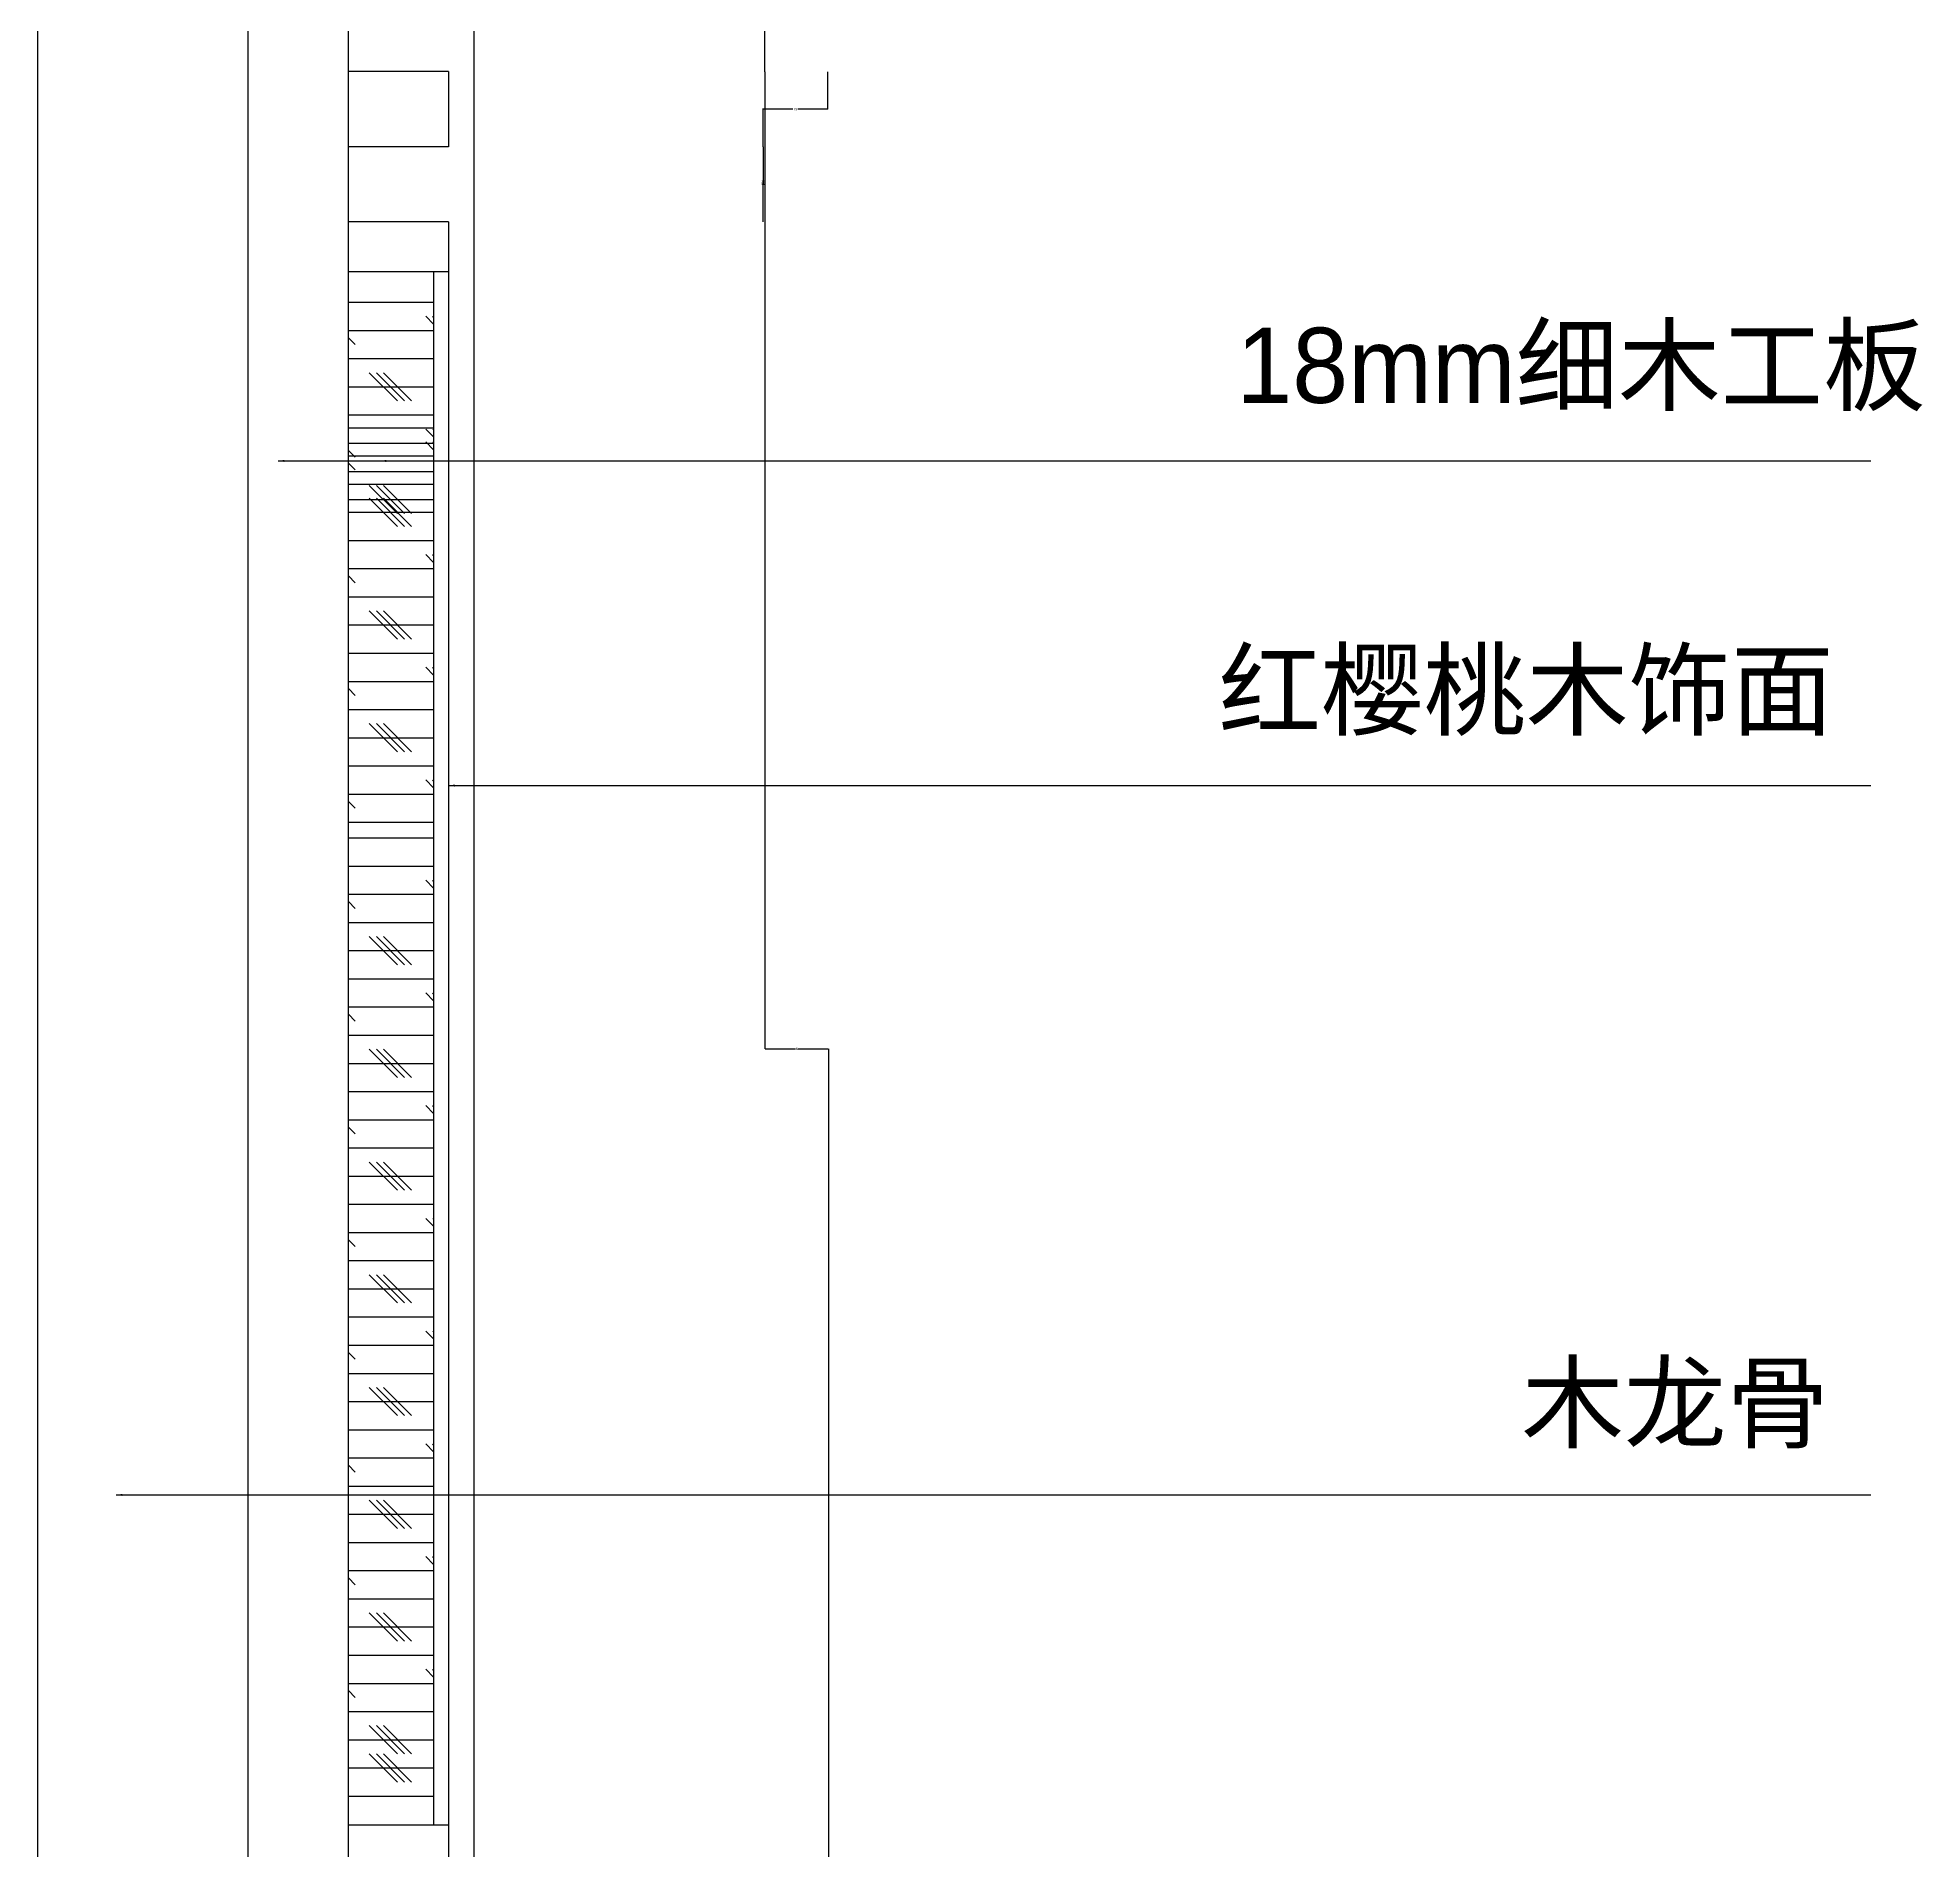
# Model space of a CAD drawing. Header units: metres. Extents: x 301917 to 303412, y 2705 to 5321.
# Drawn here: x 302518 to 303270, y 3883 to 4606 of the extents above; entities that cross this region are included whole.
import ezdxf

# ---------------------------------------------------------------- set-up
doc = ezdxf.new("R2010")
doc.units = ezdxf.units.M
for name, color, linetype in [('1', 5, 'Continuous'), ('10', 8, 'Continuous'), ('12', 1, 'Continuous'), ('7', 7, 'Continuous'), ('LAYER4', 1, 'Continuous')]:
    doc.layers.add(name, color=color, linetype=linetype)
doc.dimstyles.get("Standard").update_dxf_attribs({"dimtxt": 2.5, "dimasz": 2.5, "dimexe": 1.25, "dimexo": 0.625, "dimtad": 1, "dimcen": 2.5, "dimazin": 3, "dimtfac": 1, "dimtmove": 0, "dimatfit": 3})

# ---------------------------------------------------------------- blocks, each defined once
blk = doc.blocks.new('_CLOSEDFILLED')
at = {"color": 0, "linetype": 'BYBLOCK'}
blk.add_solid([(-1, 0.2), (0, 0), (-1, -0.2)], dxfattribs=at)
blk = doc.blocks.new('*D11')
for p, q in [((302807.8, 4592.74), (302807.8, 4202.7)), ((302808.05, 4202.7), (302820.12, 4202.7)), ((302821.12, 4202.7), (302833.19, 4202.7)), ((302833.44, 3812.65), (302833.44, 4202.7))]:
    blk.add_line(p, q)
at = {"layer": 'Defpoints'}
for p in [(302807.8, 4592.74), (302807.8, 4202.7), (302833.44, 3812.65)]:
    blk.add_point(p, dxfattribs=at)
at = {"layer": '7', "xscale": 0.25, "yscale": 0.25, "rotation": 180}
blk.add_blockref('_CLOSEDFILLED', (302807.8, 4202.7), dxfattribs=at)
at = {"layer": '7', "xscale": 0.25, "yscale": 0.25}
blk.add_blockref('_CLOSEDFILLED', (302833.44, 4202.7), dxfattribs=at)
at = {"layer": '7', "insert": (302820.62, 4202.7), "char_height": 1, "attachment_point": 5}
blk.add_mtext('N', dxfattribs=at)
blk = doc.blocks.new('*D15')
for p, q in [((302807.18, 4562.84), (302807.18, 4547.84)), ((302806.93, 4547.84), (302806.68, 4547.84)), ((302807.18, 4532.84), (302807.18, 4547.84)), ((302807.18, 4547.84), (302807.18, 4547.84)), ((302807.43, 4547.84), (302807.68, 4547.84))]:
    blk.add_line(p, q)
at = {"layer": 'Defpoints'}
for p in [(302807.18, 4562.84), (302807.18, 4547.84), (302807.18, 4532.84)]:
    blk.add_point(p, dxfattribs=at)
at = {"layer": '7', "xscale": 0.25, "yscale": 0.25}
blk.add_blockref('_CLOSEDFILLED', (302807.18, 4547.84), dxfattribs=at)
at = {"layer": '7', "xscale": 0.25, "yscale": 0.25, "rotation": 180}
blk.add_blockref('_CLOSEDFILLED', (302807.18, 4547.84), dxfattribs=at)
at = {"layer": '7', "insert": (302807.18, 4548.965), "char_height": 1, "attachment_point": 5}
blk.add_mtext('15', dxfattribs=at)
blk = doc.blocks.new('*D16')
for p, q in [((302832.8, 4592.74), (302832.8, 4577.79)), ((302818.99, 4577.79), (302806.93, 4577.79)), ((302807.18, 4562.84), (302807.18, 4577.79)), ((302833.05, 4577.79), (302820.99, 4577.79))]:
    blk.add_line(p, q)
at = {"layer": 'Defpoints'}
for p in [(302832.8, 4592.74), (302832.8, 4577.79), (302807.18, 4562.84)]:
    blk.add_point(p, dxfattribs=at)
at = {"layer": '7', "xscale": 0.25, "yscale": 0.25}
blk.add_blockref('_CLOSEDFILLED', (302807.18, 4577.79), dxfattribs=at)
at = {"layer": '7', "xscale": 0.25, "yscale": 0.25, "rotation": 180}
blk.add_blockref('_CLOSEDFILLED', (302832.8, 4577.79), dxfattribs=at)
at = {"layer": '7', "insert": (302819.99, 4577.79), "char_height": 1, "attachment_point": 5}
blk.add_mtext('15', dxfattribs=at)
blk = doc.blocks.new('*D20')
for p, q in [((302807.8, 4622.74), (302807.8, 4614.03)), ((302807.55, 4614.03), (302807.3, 4614.03)), ((302807.8, 4592.74), (302807.8, 4614.03)), ((302807.8, 4614.03), (302807.8, 4614.03)), ((302808.05, 4614.03), (302808.3, 4614.03))]:
    blk.add_line(p, q)
at = {"layer": 'Defpoints'}
for p in [(302807.8, 4622.74), (302807.8, 4614.03), (302807.8, 4592.74)]:
    blk.add_point(p, dxfattribs=at)
at = {"layer": '7', "xscale": 0.25, "yscale": 0.25}
blk.add_blockref('_CLOSEDFILLED', (302807.8, 4614.03), dxfattribs=at)
at = {"layer": '7', "xscale": 0.25, "yscale": 0.25, "rotation": 180}
blk.add_blockref('_CLOSEDFILLED', (302807.8, 4614.03), dxfattribs=at)
at = {"layer": '7', "insert": (302807.8, 4615.155), "char_height": 1, "attachment_point": 5}
blk.add_mtext('15', dxfattribs=at)

msp = doc.modelspace()

# ---------------------------------------------------------------- linework, layer by layer
at = {"layer": '1'}
msp.add_line((302691.65, 4902.76), (302691.65, 3502.76), dxfattribs=at)
at = {"layer": '10'}
for p, q in [((302641.65, 4500.74), (302675.65, 4500.74)), ((302675.65, 4491.96), (302672.49, 4495.12)), ((302675.65, 4494.77), (302675.3, 4495.12)), ((302641.65, 4489.49), (302675.65, 4489.49)), ((302644.37, 4483.87), (302641.65, 4486.58)), ((302641.65, 4478.24), (302675.65, 4478.24)), ((302661.24, 4461.37), (302649.99, 4472.62)), ((302664.05, 4461.37), (302652.8, 4472.62)), ((302666.87, 4461.37), (302655.62, 4472.62)), ((302641.65, 4466.99), (302675.65, 4466.99)), ((302641.65, 4455.74), (302675.65, 4455.74)), ((302641.65, 4450.66), (302675.65, 4450.66)), ((302675.65, 4446.96), (302672.49, 4450.12)), ((302675.65, 4449.77), (302675.3, 4450.12)), ((302641.65, 4444.49), (302675.65, 4444.49)), ((302644.37, 4438.87), (302641.65, 4441.58)), ((302641.65, 4439.41), (302675.65, 4439.41)), ((302675.65, 4441.88), (302672.49, 4445.03)), ((302675.65, 4444.69), (302675.3, 4445.03)), ((302644.37, 4433.78), (302641.65, 4436.5)), ((302641.65, 4433.24), (302675.65, 4433.24)), ((302641.65, 4428.16), (302675.65, 4428.16)), ((302661.24, 4416.37), (302649.99, 4427.62)), ((302664.05, 4416.37), (302652.8, 4427.62)), ((302666.87, 4416.37), (302655.62, 4427.62)), ((302641.65, 4421.99), (302675.65, 4421.99)), ((302641.65, 4416.91), (302675.65, 4416.91)), ((302661.24, 4411.28), (302649.99, 4422.53)), ((302664.05, 4411.28), (302652.8, 4422.53)), ((302666.87, 4411.28), (302655.62, 4422.53)), ((302641.65, 4405.66), (302675.65, 4405.66)), ((302641.65, 4394.41), (302675.65, 4394.41)), ((302675.65, 4396.88), (302672.49, 4400.03)), ((302675.65, 4399.69), (302675.3, 4400.03)), ((302644.37, 4388.78), (302641.65, 4391.5)), ((302641.65, 4383.16), (302675.65, 4383.16)), ((302641.65, 4371.91), (302675.65, 4371.91)), ((302661.24, 4366.28), (302649.99, 4377.53)), ((302664.05, 4366.28), (302652.8, 4377.53)), ((302666.87, 4366.28), (302655.62, 4377.53)), ((302641.65, 4360.66), (302675.65, 4360.66)), ((302641.65, 4349.41), (302675.65, 4349.41)), ((302675.65, 4351.88), (302672.49, 4355.03)), ((302675.65, 4354.69), (302675.3, 4355.03)), ((302644.37, 4343.78), (302641.65, 4346.5)), ((302641.65, 4338.16), (302675.65, 4338.16)), ((302641.65, 4326.91), (302675.65, 4326.91)), ((302661.24, 4321.28), (302649.99, 4332.53)), ((302664.05, 4321.28), (302652.8, 4332.53)), ((302666.87, 4321.28), (302655.62, 4332.53)), ((302641.65, 4315.66), (302675.65, 4315.66)), ((302641.65, 4304.41), (302675.65, 4304.41)), ((302675.65, 4306.88), (302672.49, 4310.03)), ((302675.65, 4309.69), (302675.3, 4310.03)), ((302644.37, 4298.78), (302641.65, 4301.5)), ((302641.65, 4293.16), (302675.65, 4293.16)), ((302641.65, 4286.91), (302675.65, 4286.91)), ((302641.65, 4275.66), (302675.65, 4275.66)), ((302675.65, 4266.88), (302672.49, 4270.03)), ((302675.65, 4269.69), (302675.3, 4270.03)), ((302641.65, 4264.41), (302675.65, 4264.41)), ((302644.37, 4258.78), (302641.65, 4261.5)), ((302641.65, 4253.16), (302675.65, 4253.16)), ((302661.24, 4236.28), (302649.99, 4247.53)), ((302664.05, 4236.28), (302652.8, 4247.53)), ((302666.87, 4236.28), (302655.62, 4247.53)), ((302641.65, 4241.91), (302675.65, 4241.91)), ((302641.65, 4230.66), (302675.65, 4230.66)), ((302675.65, 4221.88), (302672.49, 4225.03)), ((302675.65, 4224.69), (302675.3, 4225.03)), ((302641.65, 4219.41), (302675.65, 4219.41)), ((302644.37, 4213.78), (302641.65, 4216.5)), ((302641.65, 4208.16), (302675.65, 4208.16)), ((302661.24, 4191.28), (302649.99, 4202.53)), ((302664.05, 4191.28), (302652.8, 4202.53)), ((302666.87, 4191.28), (302655.62, 4202.53)), ((302641.65, 4196.91), (302675.65, 4196.91)), ((302641.65, 4185.66), (302675.65, 4185.66)), ((302675.65, 4176.88), (302672.49, 4180.03)), ((302675.65, 4179.69), (302675.3, 4180.03)), ((302641.65, 4174.41), (302675.65, 4174.41)), ((302644.37, 4168.78), (302641.65, 4171.5)), ((302641.65, 4163.16), (302675.65, 4163.16)), ((302661.24, 4146.28), (302649.99, 4157.53)), ((302664.05, 4146.28), (302652.8, 4157.53)), ((302666.87, 4146.28), (302655.62, 4157.53)), ((302641.65, 4151.91), (302675.65, 4151.91)), ((302641.65, 4140.66), (302675.65, 4140.66)), ((302675.65, 4131.88), (302672.49, 4135.03)), ((302675.65, 4134.69), (302675.3, 4135.03)), ((302641.65, 4129.41), (302675.65, 4129.41)), ((302644.37, 4123.78), (302641.65, 4126.5)), ((302641.65, 4118.16), (302675.65, 4118.16)), ((302661.24, 4101.28), (302649.99, 4112.53)), ((302664.05, 4101.28), (302652.8, 4112.53)), ((302666.87, 4101.28), (302655.62, 4112.53)), ((302641.65, 4106.91), (302675.65, 4106.91)), ((302641.65, 4095.66), (302675.65, 4095.66)), ((302675.65, 4086.88), (302672.49, 4090.03)), ((302675.65, 4089.69), (302675.3, 4090.03)), ((302641.65, 4084.41), (302675.65, 4084.41)), ((302644.37, 4078.78), (302641.65, 4081.5)), ((302641.65, 4073.16), (302675.65, 4073.16)), ((302661.24, 4056.28), (302649.99, 4067.53)), ((302664.05, 4056.28), (302652.8, 4067.53)), ((302666.87, 4056.28), (302655.62, 4067.53)), ((302641.65, 4061.91), (302675.65, 4061.91)), ((302641.65, 4050.66), (302675.65, 4050.66)), ((302641.65, 4039.41), (302675.65, 4039.41)), ((302675.65, 4041.88), (302672.49, 4045.03)), ((302675.65, 4044.69), (302675.3, 4045.03)), ((302644.37, 4033.78), (302641.65, 4036.5)), ((302641.65, 4028.16), (302675.65, 4028.16)), ((302641.65, 4016.91), (302675.65, 4016.91)), ((302661.24, 4011.28), (302649.99, 4022.53)), ((302664.05, 4011.28), (302652.8, 4022.53)), ((302666.87, 4011.28), (302655.62, 4022.53)), ((302641.65, 4005.66), (302675.65, 4005.66)), ((302641.65, 3994.41), (302675.65, 3994.41)), ((302675.65, 3996.88), (302672.49, 4000.03)), ((302675.65, 3999.69), (302675.3, 4000.03)), ((302644.37, 3988.78), (302641.65, 3991.5)), ((302641.65, 3983.16), (302675.65, 3983.16)), ((302641.65, 3971.91), (302675.65, 3971.91)), ((302661.24, 3966.28), (302649.99, 3977.53)), ((302664.05, 3966.28), (302652.8, 3977.53)), ((302666.87, 3966.28), (302655.62, 3977.53)), ((302641.65, 3960.66), (302675.65, 3960.66)), ((302641.65, 3949.41), (302675.65, 3949.41)), ((302675.65, 3951.88), (302672.49, 3955.03)), ((302675.65, 3954.69), (302675.3, 3955.03)), ((302644.37, 3943.78), (302641.65, 3946.5)), ((302641.65, 3938.16), (302675.65, 3938.16)), ((302641.65, 3926.91), (302675.65, 3926.91)), ((302661.24, 3921.28), (302649.99, 3932.53)), ((302664.05, 3921.28), (302652.8, 3932.53)), ((302666.87, 3921.28), (302655.62, 3932.53)), ((302661.24, 3910.03), (302649.99, 3921.28)), ((302664.05, 3910.03), (302652.8, 3921.28)), ((302666.87, 3910.03), (302655.62, 3921.28)), ((302641.65, 3915.66), (302675.65, 3915.66)), ((302641.65, 3904.41), (302675.65, 3904.41))]:
    msp.add_line(p, q, dxfattribs=at)
at = {"layer": '12'}
for p, q in [((302517.63, 3202.76), (302517.63, 5002.84)), ((302601.65, 3490.76), (302601.65, 4914.84)), ((302641.65, 3502.76), (302641.65, 4902.84)), ((302681.65, 4532.84), (302641.65, 4532.84)), ((302681.65, 4532.84), (302681.65, 4368.54)), ((302681.65, 4512.84), (302641.65, 4512.84)), ((302675.65, 4512.84), (302675.65, 3892.76)), ((302681.65, 4368.54), (302681.65, 3812.76))]:
    msp.add_line(p, q, dxfattribs=at)
at = {"layer": 'LAYER4'}
for p, q in [((302681.65, 4592.84), (302641.65, 4592.84)), ((302681.65, 4592.84), (302641.65, 4592.84)), ((302681.65, 4592.84), (302681.65, 4562.84)), ((302681.65, 4592.84), (302681.65, 4562.84)), ((302681.65, 4562.84), (302641.65, 4562.84)), ((302681.65, 4562.84), (302641.65, 4562.84)), ((302681.65, 4532.84), (302641.65, 4532.84)), ((302681.65, 4532.84), (302641.65, 4532.84)), ((302681.65, 4512.84), (302641.65, 4512.84)), ((302681.65, 4512.84), (302641.65, 4512.84)), ((302681.65, 3892.76), (302641.65, 3892.76))]:
    msp.add_line(p, q, dxfattribs=at)

# ---------------------------------------------------------------- texts
at = {"layer": '7', "char_height": 30, "attachment_point": 1}
for s, insert in [('\\f幼圆|b0|i0|c134|p49;18mm细木工板', (302996.05, 4490.57)), ('\\f幼圆|b0|i0|c134|p49;红樱桃木饰面', (302988.89, 4360.98)), ('\\f幼圆|b0|i0|c134|p49;木龙骨', (303109.81, 4076.44))]:
    msp.add_mtext(s, dxfattribs=dict(at, insert=insert))

# ---------------------------------------------------------------- dimensions: what is measured, and where the dimension line sits
at = {"layer": '7'}
for base, p1, p2, text, picture, middle in [((302807.8, 4614.03), (302807.8, 4622.74), (302807.8, 4592.74), '15', '*D20', (302807.8, 4615.155)), ((302832.8, 4577.79), (302832.8, 4592.74), (302807.18, 4562.84), '15', '*D16', (302819.99, 4577.79)), ((302807.8, 4202.7), (302807.8, 4592.74), (302833.44, 3812.65), 'N', '*D11', (302820.62, 4202.7)), ((302807.18, 4547.84), (302807.18, 4562.84), (302807.18, 4532.84), '15', '*D15', (302807.18, 4548.965))]:
    dim = msp.add_linear_dim(base=base, p1=p1, p2=p2, text=text, dimstyle='Standard', dxfattribs=at)
    dim.commit()
    dim.dimension.update_dxf_attribs({"geometry": picture, "text_midpoint": middle})

# ---------------------------------------------------------------- leaders
for points in [[(302613.62, 4437.4), (303249.35, 4437.4)], [(302654.23, 4437.4), (303249.35, 4437.4)], [(302681.65, 4307.81), (303249.35, 4307.81)], [(302548.92, 4024.64), (303249.35, 4024.64)]]:
    msp.add_leader(points, dimstyle='Standard', dxfattribs=at)

doc.saveas('drawing.dxf')
